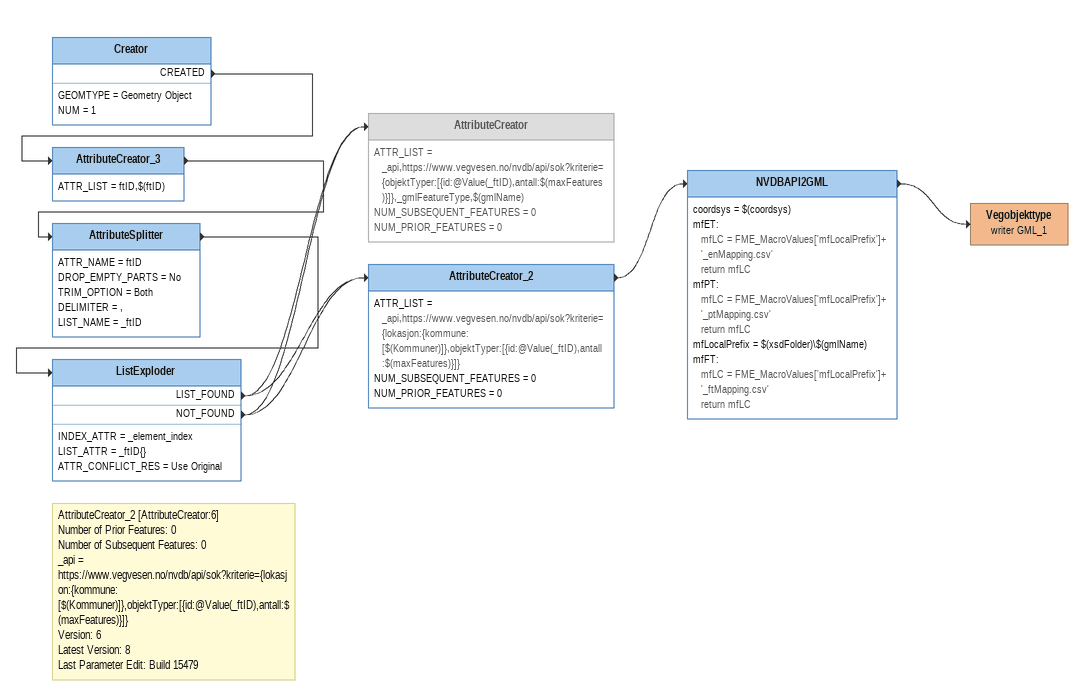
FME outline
Creator
    GEOMTYPE = Geometry Object
    NUM = 1
    CREATED -> AttributeCreator_3
AttributeCreator_3
    ATTR_LIST = ftID,$(ftID)
    -> AttributeSplitter
AttributeSplitter
    ATTR_NAME = ftID
    DROP_EMPTY_PARTS = No
    TRIM_OPTION = Both
    DELIMITER = ,
    LIST_NAME = _ftID
    -> ListExploder
ListExploder
    INDEX_ATTR = _element_index
    LIST_ATTR = _ftID{}
    ATTR_CONFLICT_RES = Use Original
    LIST_FOUND -> AttributeCreator
    LIST_FOUND -> AttributeCreator_2
    NOT_FOUND -> AttributeCreator_2
    NOT_FOUND -> AttributeCreator
AttributeCreator [off]
    ATTR_LIST = _api,https://www.vegvesen.no/nvdb/api/sok?kriterie={objektTyper:[{id:@Value(_ftID),antall:$(maxFeatures)}]},_gmlFeatureType,$(gmlName)
    NUM_SUBSEQUENT_FEATURES = 0
    NUM_PRIOR_FEATURES = 0
Note: AttributeCreator_2 [AttributeCreator:6] / Number of Prior Features: 0 / Number of Subsequent Features: 0 / _api = https://www.vegvesen.no/nvdb/api/sok?kriterie={lokasjon:{kommune: [$(Kommuner)]},objektTyper:[{id:@Value(_ftID),antall:$(maxFeatures)}]} / Version: 6 / Latest Version: 8 / Last Parameter Edit: Build 15479
AttributeCreator_2
    ATTR_LIST = _api,https://www.vegvesen.no/nvdb/api/sok?kriterie={lokasjon:{kommune: [$(Kommuner)]},objektTyper:[{id:@Value(_ftID),antall:$(maxFeatures)}]}
    NUM_SUBSEQUENT_FEATURES = 0
    NUM_PRIOR_FEATURES = 0
    -> NVDBAPI2GML
NVDBAPI2GML
    coordsys = $(coordsys)
    mfET:
      mfLC = FME_MacroValues['mfLocalPrefix']+ '_enMapping.csv'
      return mfLC
    mfPT:
      mfLC = FME_MacroValues['mfLocalPrefix']+ '_ptMapping.csv'
      return mfLC
    mfLocalPrefix = $(xsdFolder)\$(gmlName)
    mfFT:
      mfLC = FME_MacroValues['mfLocalPrefix']+ '_ftMapping.csv'
      return mfLC
    -> Vegobjekttype (writer GML_1)
Vegobjekttype (writer GML_1)
